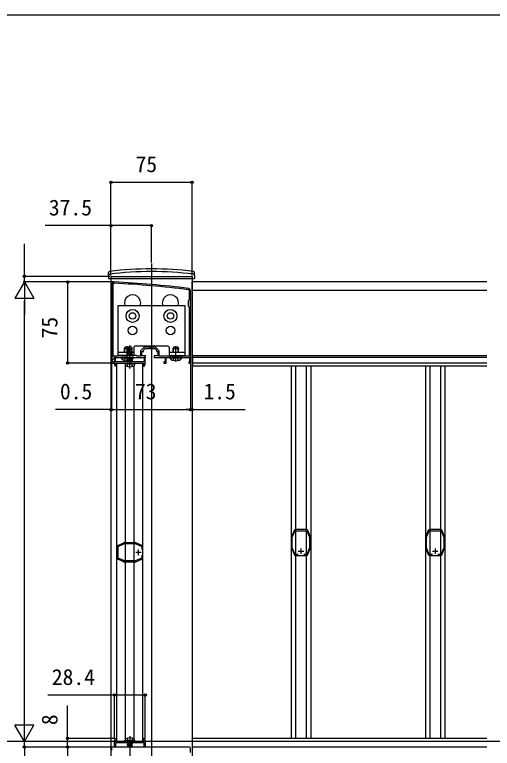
# Model space of a CAD drawing. Units: millimetres, scale not verified. Extents: x -875 to 875, y -1305 to 1298.
# Drawn here: x -98 to 343, y 567 to 1245 of the extents above; entities that cross this region are included whole.
import ezdxf
from ezdxf.enums import TextEntityAlignment as Align

# ---------------------------------------------------------------- set-up
doc = ezdxf.new("R2010")
doc.units = ezdxf.units.MM
doc.header["$LTSCALE"] = 8
for name, color, linetype in [('0-3_YKK_11', 7, 'Continuous'), ('0-4_YKK_11E', 7, 'Continuous'), ('0-5_YKK_12', 2, 'Continuous'), ('0-6_YKK_13', 4, 'Continuous'), ('0-7_YKK_D', 6, 'Continuous'), ('0-8_YKK_ZWAK', 7, 'Continuous')]:
    doc.layers.add(name, color=color, linetype=linetype)
doc.styles.add('ＭＳ ゴシック', font='')
doc.styles.get('ＭＳ ゴシック').set_extended_font_data('MS Gothic')

msp = doc.modelspace()

# ---------------------------------------------------------------- linework, layer by layer
at = {"layer": '0-3_YKK_11'}
for p, q in [((-7.3, 929.5), (-7.3, 996.3)), ((21.064, 937.561), (18.239, 934.736)), ((30.876, 938), (22.124, 938)), ((34.761, 934.736), (31.936, 937.561))]:
    msp.add_line(p, q, dxfattribs=at)
for points in [[(-8.5, 996.3), (-8.5, 928.8), (-9, 928.3), (-9, 923.3), (-6.5, 923.3), (-6.5, 924.3), (-8, 924.3), (-8, 927.3), (-6.5, 927.3), (-6.5, 928.3), (0.042, 928.3), (0.225, 928.42), (0.775, 928.42), (0.958, 928.3), (5.042, 928.3), (5.225, 928.42), (5.775, 928.42), (5.958, 928.3), (11.042, 928.3), (11.225, 928.42), (11.775, 928.42), (11.958, 928.3), (22.5, 928.3), (22.5, 929.8), (19, 929.8), (19, 933.8), (20.5, 933.8), (20.5, 935.3), (22, 936.8), (26.042, 936.8), (26.225, 936.92), (26.775, 936.92), (26.958, 936.8), (31, 936.8), (32.5, 935.3), (32.5, 933.8), (34, 933.8), (34, 929.8), (30.5, 929.8), (30.5, 928.3)], [(30.5, 928.3), (40.5, 928.3), (40.5, 924.3), (39.5, 924.3), (39.5, 923.3), (41.5, 923.3), (41.5, 928.3), (50.042, 928.3), (50.225, 928.42), (50.775, 928.42), (50.958, 928.3), (63, 928.3), (63, 924.592), (62.75, 924.296), (62.5, 924), (62.5, 923.3), (64, 923.3), (64, 990.3)], [(62.8, 990.3), (62.8, 981.6), (62, 980.8), (62, 975.8), (62.8, 975), (62.8, 929.5), (54.9, 929.5), (54.9, 930.3), (54, 930.3), (54, 929.5), (47, 929.5), (47, 930.3), (46.1, 930.3), (46.1, 929.5), (35.2, 929.5), (35.2, 933.676)], [(17.8, 933.676), (17.8, 929.5), (14.8, 929.5), (14, 930.3), (-2, 930.3), (-2.8, 929.5), (-7.3, 929.5)], [(22.2, 921.8), (22.2, 928.3), (21.2, 928.3), (21.2, 924.5), (16.52, 924.5), (16.26, 924.35), (15.74, 924.35), (15.48, 924.5), (8.52, 924.5), (8.26, 924.35), (8, 924.2), (7.74, 924.35), (7.48, 924.5), (0.52, 924.5), (0.26, 924.35), (-0.26, 924.35), (-0.52, 924.5), (-5.2, 924.5), (-5.2, 928.3), (-6.2, 928.3), (-6.2, 921.8)], [(-5, 923.3), (8, 923.3), (21, 923.3), (21, 921.8), (20.2, 921.8), (20.2, 920.8), (20.7, 920.3)], [(-4.7, 920.3), (-4.2, 920.8), (-4.2, 921.8), (-5, 921.8), (-5, 923.3)], [(22.2, 574.8), (22.2, 568.3), (21.2, 568.3), (21.2, 572.1), (16.52, 572.1), (16.26, 572.25), (15.74, 572.25), (15.48, 572.1), (8.52, 572.1), (8.26, 572.25), (8, 572.4), (7.74, 572.25), (7.48, 572.1), (0.52, 572.1), (0.26, 572.25), (-0.26, 572.25), (-0.52, 572.1), (-5.2, 572.1), (-5.2, 568.3), (-6.2, 568.3), (-6.2, 574.8)], [(-5, 573.3), (8, 573.3), (21, 573.3), (21, 574.8), (20.2, 574.8), (20.2, 575.8), (20.7, 576.3)], [(-4.7, 576.3), (-4.2, 575.8), (-4.2, 574.8), (-5, 574.8), (-5, 573.3)], [(63, 568.3), (29.458, 568.3), (29.275, 568.18), (28.725, 568.18), (28.542, 568.3), (8.458, 568.3), (8.275, 568.18), (7.725, 568.18), (7.542, 568.3), (-0.542, 568.3), (-0.725, 568.18), (-1.275, 568.18), (-1.458, 568.3), (-9, 568.3), (-9, 565.3), (-8.7, 565)], [(64, 563.3), (64, 567.3)]]:
    msp.add_lwpolyline(points, dxfattribs=at)
for centre, radius, start, end in [((-6.5, 996.3), 2, 86.9684, 180.00001), ((-6.5, 996.3), 0.8, 86.96839, 180.00001), ((-59.281, -0.299), 998.796, 83.01993, 86.96841), ((-59.281, -0.299), 999.996, 83.01993, 86.96841), ((62, 990.3), 0.8, 0.00001, 83.01993), ((62, 990.3), 2, 0.00001, 83.01993), ((22.124, 936.5), 1.5, 90.00002, 135.00001), ((30.876, 936.5), 1.5, 44.99999, 89.99998), ((19.3, 933.676), 1.5, 134.99999, 179.99998), ((33.7, 933.676), 1.5, 0.00002, 45.00001), ((-4.7, 921.8), 1.5, 180.00001, 269.99999), ((20.7, 921.8), 1.5, 270.00001, 359.99999), ((-4.7, 574.8), 1.5, 90.00001, 179.99999), ((20.7, 574.8), 1.5, 0.00001, 89.99999), ((63, 567.3), 1, 0.00001, 89.99999)]:
    msp.add_arc(centre, radius, start, end, dxfattribs=at)
at = {"layer": '0-4_YKK_11E'}
for p, q in [((13.507, 748.3), (18.507, 748.3)), ((16.007, 745.8), (16.007, 750.8)), ((163.65, 749.4), (168.65, 749.4)), ((166.15, 751.9), (166.15, 746.9)), ((287.65, 749.4), (292.65, 749.4)), ((290.15, 751.9), (290.15, 746.9))]:
    msp.add_line(p, q, dxfattribs=at)
for points in [[(159.763, 768.617), (159.747, 768.462), (159.741, 768.325), (157.662, 763.381), (157.565, 763.279), (157.467, 763.176), (157.267, 762.699)], [(163.56, 746.4), (160.748, 746.4), (158.15, 752.582), (158.15, 762.218), (160.706, 768.3), (171.594, 768.3), (174.15, 762.219), (174.15, 752.582), (171.552, 746.4), (168.74, 746.4)], [(171.093, 769.3), (161.207, 769.3), (161.079, 769.347), (160.93, 769.392)], [(171.37, 769.392), (171.222, 769.347), (171.093, 769.3)], [(175.033, 762.699), (174.833, 763.176), (174.735, 763.279), (174.638, 763.381), (172.559, 768.325), (172.553, 768.462), (172.538, 768.617)], [(283.763, 768.617), (283.747, 768.462), (283.741, 768.325), (281.662, 763.381), (281.565, 763.279), (281.467, 763.176), (281.267, 762.699)], [(287.56, 746.4), (284.748, 746.4), (282.15, 752.582), (282.15, 762.218), (284.706, 768.3), (295.594, 768.3), (298.15, 762.219), (298.15, 752.582), (295.552, 746.4), (292.74, 746.4)], [(295.093, 769.3), (285.207, 769.3), (285.079, 769.347), (284.93, 769.392)], [(295.37, 769.392), (295.222, 769.347), (295.093, 769.3)], [(299.033, 762.699), (298.833, 763.176), (298.735, 763.279), (298.638, 763.381), (296.559, 768.325), (296.553, 768.462), (296.538, 768.617)], [(157.15, 762.118), (157.15, 761.6), (157.2, 761.468), (157.25, 761.335), (157.25, 753.465), (157.2, 753.332), (157.15, 753.2), (157.15, 752.682)], [(175.15, 752.682), (175.15, 753.2), (175.1, 753.332), (175.05, 753.465), (175.05, 761.335), (175.1, 761.468), (175.15, 761.6), (175.15, 762.118)], [(281.15, 762.118), (281.15, 761.6), (281.2, 761.468), (281.25, 761.335), (281.25, 753.465), (281.2, 753.332), (281.15, 753.2), (281.15, 752.682)], [(299.15, 752.682), (299.15, 753.2), (299.1, 753.332), (299.05, 753.465), (299.05, 761.335), (299.1, 761.468), (299.15, 761.6), (299.15, 762.118)], [(-3.986, 753.52), (-3.94, 753.371), (-3.894, 753.243)], [(-3.894, 753.243), (-3.894, 743.357), (-3.94, 743.229), (-3.986, 743.08)], [(2.707, 757.183), (2.23, 756.983), (2.128, 756.885), (2.025, 756.788), (-2.918, 754.709), (-3.055, 754.703), (-3.211, 754.687)], [(19.006, 745.71), (19.007, 742.898), (12.824, 740.3), (3.188, 740.3), (-2.894, 742.856), (-2.894, 753.744), (3.188, 756.3), (12.825, 756.3), (19.006, 753.702), (19.006, 750.89)], [(12.724, 757.3), (12.206, 757.3), (12.074, 757.25), (11.942, 757.2), (4.071, 757.2), (3.939, 757.25), (3.806, 757.3), (3.288, 757.3)], [(19.223, 754.688), (19.068, 754.703), (18.931, 754.709), (13.988, 756.788), (13.885, 756.885), (13.782, 756.983), (13.305, 757.183)], [(19.999, 743.08), (19.953, 743.229), (19.906, 743.357), (19.906, 753.243), (19.953, 753.371), (19.999, 753.52)], [(157.267, 752.101), (157.467, 751.624), (157.565, 751.521), (157.662, 751.419), (159.741, 746.475), (159.747, 746.338), (159.762, 746.183)], [(172.538, 746.183), (172.553, 746.338), (172.559, 746.475), (174.638, 751.419), (174.735, 751.521), (174.833, 751.624), (175.033, 752.101)], [(281.267, 752.101), (281.467, 751.624), (281.565, 751.521), (281.662, 751.419), (283.741, 746.475), (283.747, 746.338), (283.762, 746.183)], [(296.538, 746.183), (296.553, 746.338), (296.559, 746.475), (298.638, 751.419), (298.735, 751.521), (298.833, 751.624), (299.033, 752.101)], [(-3.211, 741.912), (-3.055, 741.897), (-2.918, 741.891), (2.025, 739.812), (2.128, 739.715), (2.23, 739.617), (2.707, 739.417)], [(3.288, 739.3), (3.806, 739.3), (3.939, 739.35), (4.071, 739.4), (11.942, 739.4), (12.074, 739.35), (12.206, 739.3), (12.724, 739.3)], [(13.305, 739.417), (13.782, 739.617), (13.885, 739.715), (13.987, 739.812), (18.931, 741.891), (19.068, 741.897), (19.223, 741.912)], [(160.93, 745.407), (161.079, 745.453), (161.207, 745.5), (171.093, 745.5), (171.221, 745.453), (171.37, 745.407)], [(284.93, 745.407), (285.079, 745.453), (285.207, 745.5), (295.093, 745.5), (295.221, 745.453), (295.37, 745.407)]]:
    msp.add_lwpolyline(points, dxfattribs=at)
for centre, start, end in [((161.08, 767.9), 95.73921, 151.44435), ((171.22, 767.9), 28.55562, 84.26075), ((285.08, 767.9), 95.73921, 151.44435), ((295.22, 767.9), 28.55562, 84.26075), ((158.65, 762.118), 157.21229, 180.00002), ((173.65, 762.118), 359.99994, 22.78745), ((282.65, 762.118), 157.21229, 180.00002), ((297.65, 762.118), 359.99994, 22.78745), ((-2.494, 753.37), 118.55562, 174.26075), ((3.288, 755.8), 89.99994, 112.78745), ((12.724, 755.8), 67.21227, 90), ((18.506, 753.37), 5.73917, 61.44408), ((158.65, 752.682), 179.99992, 202.78766), ((161.08, 746.9), 208.55653, 264.26086), ((171.22, 746.9), 275.73917, 331.44408), ((173.65, 752.682), 337.21227, 0), ((282.65, 752.682), 179.99992, 202.78766), ((285.08, 746.9), 208.55653, 264.26086), ((295.22, 746.9), 275.73917, 331.44408), ((297.65, 752.682), 337.21227, 0), ((-2.494, 743.23), 185.73921, 241.44435), ((3.288, 740.8), 247.21229, 270.00002), ((12.724, 740.8), 269.99992, 292.78766), ((18.506, 743.23), 298.55653, 354.26086)]:
    msp.add_arc(centre, 1.5, start, end, dxfattribs=at)
at = {"layer": '0-5_YKK_12'}
for p, q in [((28, 1015.3), (28, 64.3)), ((-9.5, 1003.3), (-9.5, 1001.3)), ((-9.5, 1003.3), (65.5, 1003.3)), ((-9.5, 1001.3), (-9.5, 273.3)), ((65.5, 1003.3), (65.5, 1001.3)), ((65.5, 1001.3), (65.5, 559.8)), ((65.5, 923.3), (65.5, 998.3)), ((338, 998.3), (65.5, 998.3)), ((338, 990.3), (65.5, 990.3)), ((338, 929.8), (65.5, 929.8)), ((-4, 573.3), (-4, 923.3)), ((-4, 923.3), (20, 923.3)), ((20, 573.3), (20, 923.3)), ((338, 928.3), (65.5, 928.3)), ((338, 923.3), (65.5, 923.3)), ((338, 928.3), (66, 928.3)), ((3.965, 575.667), (3.965, 920.933)), ((11.835, 575.8), (11.835, 920.8)), ((338, 920.3), (66, 920.3)), ((157.15, 920.3), (157.15, 576.3)), ((161.207, 920.3), (161.207, 576.3)), ((171.093, 920.3), (171.093, 576.3)), ((175.15, 920.3), (175.15, 576.3)), ((281.15, 920.3), (281.15, 576.3)), ((285.207, 920.3), (285.207, 576.3)), ((295.093, 920.3), (295.093, 576.3)), ((299.15, 920.3), (299.15, 576.3)), ((628, 573.3), (-223.961, 573.3)), ((-4, 573.3), (20, 573.3)), ((66, 568.3), (66, 576.3)), ((338, 576.3), (66, 576.3)), ((65.5, 568.3), (65.5, 559.8)), ((338, 568.3), (65.5, 568.3)), ((338, 568.3), (66, 568.3))]:
    msp.add_line(p, q, dxfattribs=at)
msp.add_lwpolyline([(66, 928.3), (66, 923.3), (66, 920.3)], dxfattribs=at)
for centre in [(10.5, 978.8), (45.5, 978.8)]:
    msp.add_arc(centre, 7.5, 340.52879, 199.47121, dxfattribs=at)
at = {"layer": '0-6_YKK_13'}
for p, q in [((-11.7, 1004.3), (-11.653, 1006.967)), ((-11.7, 1004.3), (-11.648, 1001.3)), ((67.7, 1004.3), (67.648, 1001.3)), ((67.7, 1004.3), (67.653, 1006.967)), ((-11.648, 1001.3), (67.648, 1001.3)), ((3, 936.6), (3.8, 938.3)), ((3, 933.2), (3, 936.6)), ((3, 936.6), (5.999, 936.6)), ((3.433, 933.2), (3.433, 937.52)), ((3.8, 938.3), (7.2, 938.3)), ((5.5, 924.8), (5.5, 938.8)), ((5.999, 937.371), (7.823, 938.602)), ((5.999, 933.518), (5.999, 937.371)), ((5.999, 937.371), (6.352, 937.183)), ((6.419, 931.999), (7.823, 938.176)), ((6.929, 932.12), (8, 936.829)), ((7.2, 938.3), (7.242, 938.21)), ((8.177, 938.602), (7.823, 938.602)), ((7.823, 938.176), (7.823, 938.602)), ((8, 918.356), (8, 939.429)), ((8, 936.829), (8, 938.602)), ((8, 936.829), (8.177, 938.602)), ((10.001, 937.371), (8.177, 938.602)), ((8.824, 936.365), (10.001, 937.371)), ((10.001, 933.928), (10.001, 937.371)), ((11.75, 937.8), (11.75, 930.3)), ((43.25, 938.8), (12.75, 938.8)), ((48, 936.6), (48.8, 938.3)), ((48, 933.2), (48, 936.6)), ((48, 936.6), (53, 936.6)), ((48.433, 933.2), (48.433, 937.52)), ((48.8, 938.3), (52.2, 938.3)), ((50.5, 924.8), (50.5, 938.8)), ((52.2, 938.3), (53, 936.6)), ((52.567, 933.2), (52.567, 937.52)), ((53, 933.2), (53, 936.6)), ((-3, 933.2), (5.646, 933.2)), ((5.528, 931.598), (10.472, 932.422)), ((10.472, 932.304), (5.528, 931.48)), ((5.528, 931.48), (5.528, 931.598)), ((5.528, 931.48), (6.176, 931.107)), ((5.646, 933.314), (6.352, 933.451)), ((5.646, 933.06), (5.646, 933.314)), ((5.646, 933.06), (6.352, 933.177)), ((5.646, 933.06), (6.176, 932.755)), ((5.999, 934.011), (6.352, 934.011)), ((6.176, 932.755), (6.356, 932.795)), ((6.176, 931.972), (6.176, 932.755)), ((6.176, 931.107), (9.824, 931.931)), ((6.176, 930.324), (6.176, 931.107)), ((6.935, 932.143), (9.824, 932.796)), ((7.122, 932.968), (9.824, 933.579)), ((7.202, 933.317), (10.236, 933.816)), ((7.273, 933.63), (9.234, 934.011)), ((7.359, 934.011), (10.001, 934.011)), ((7.626, 930.3), (10.472, 930.774)), ((10.472, 930.657), (8.333, 930.3)), ((10.236, 933.816), (9.824, 933.579)), ((9.824, 932.796), (9.824, 933.579)), ((9.824, 933.2), (11.75, 933.2)), ((10.472, 932.422), (9.824, 932.796)), ((10.472, 932.304), (9.824, 931.931)), ((9.824, 931.148), (9.824, 931.931)), ((10.472, 930.774), (9.824, 931.148)), ((10.472, 930.657), (9.824, 930.283)), ((10.001, 933.928), (10.236, 933.816)), ((10.472, 932.304), (10.472, 932.422)), ((10.472, 930.657), (10.472, 930.774)), ((44.25, 933.2), (59, 933.2)), ((48, 929.5), (48, 930.3)), ((48.433, 929.5), (48.433, 930.3)), ((52.567, 929.5), (52.567, 930.3)), ((53, 929.5), (53, 930.3)), ((5.528, 928.3), (-0.4, 928.3)), ((-0.4, 928.052), (-0.4, 928.3)), ((-0.4, 928.052), (5.758, 928.052)), ((3, 925.717), (4.355, 928.435)), ((3.396, 922.711), (3.499, 923.3)), ((3.396, 922.711), (3.598, 921.564)), ((3.396, 922.711), (12.604, 922.711)), ((3.499, 923.3), (12.501, 923.3)), ((5.5, 929.044), (4.355, 928.435)), ((5.528, 928.302), (5.766, 928.44)), ((5.528, 928.302), (5.824, 928.352)), ((5.528, 928.185), (5.528, 928.302)), ((6.22, 928.3), (5.528, 928.185)), ((5.528, 928.185), (6.176, 927.811)), ((5.528, 926.655), (10.472, 927.479)), ((10.472, 927.361), (5.528, 926.537)), ((5.528, 926.537), (5.528, 926.655)), ((5.528, 926.537), (6.176, 926.163)), ((5.528, 925.007), (10.472, 925.831)), ((10.472, 925.713), (5.528, 924.889)), ((5.528, 925.007), (6.176, 925.38)), ((5.528, 924.889), (5.528, 925.007)), ((5.528, 924.889), (6.176, 924.515)), ((6.176, 927.811), (8.341, 928.3)), ((6.176, 927.028), (6.176, 927.811)), ((6.176, 926.163), (9.824, 926.987)), ((6.176, 925.38), (9.824, 926.204)), ((6.176, 925.38), (6.176, 926.163)), ((6.176, 924.515), (9.824, 925.339)), ((6.176, 924.5), (6.176, 924.515)), ((9.824, 924.557), (9.637, 924.5)), ((9.824, 927.852), (9.824, 928.3)), ((11.4, 928.3), (9.824, 928.3)), ((9.824, 928.052), (11.4, 928.052)), ((10.472, 927.479), (9.824, 927.852)), ((10.472, 927.361), (9.824, 926.987)), ((9.824, 926.204), (9.824, 926.987)), ((10.472, 925.831), (9.824, 926.204)), ((10.472, 925.713), (9.824, 925.339)), ((9.824, 924.557), (9.824, 925.339)), ((9.922, 924.5), (9.824, 924.557)), ((10.472, 927.361), (10.472, 927.479)), ((10.472, 925.713), (10.472, 925.831)), ((11.4, 928.052), (11.4, 928.3)), ((12.604, 922.711), (12.402, 921.564)), ((12.604, 922.711), (12.501, 923.3)), ((56.4, 928.3), (44.6, 928.3)), ((44.6, 928.052), (44.6, 928.3)), ((44.6, 928.052), (56.4, 928.052)), ((48, 925.717), (49.355, 928.435)), ((50.5, 929.044), (49.355, 928.435)), ((50.5, 929.044), (51.645, 928.435)), ((53, 925.717), (51.645, 928.435)), ((56.4, 928.052), (56.4, 928.3)), ((8, 578.244), (8, 557.171)), ((3.396, 573.889), (3.598, 575.036)), ((12.604, 573.889), (3.396, 573.889)), ((3.396, 573.889), (3.499, 573.3)), ((12.501, 573.3), (3.499, 573.3)), ((5.528, 570.887), (10.472, 571.711)), ((10.472, 571.593), (5.528, 570.769)), ((5.528, 570.887), (6.176, 571.261)), ((5.528, 570.887), (5.528, 570.769)), ((5.528, 570.769), (6.176, 570.396)), ((5.528, 569.239), (10.472, 570.063)), ((10.472, 569.945), (5.528, 569.121)), ((6.078, 572.1), (6.176, 572.043)), ((6.176, 572.043), (6.363, 572.1)), ((9.824, 572.085), (6.176, 571.261)), ((6.176, 572.043), (6.176, 571.261)), ((9.824, 571.22), (6.176, 570.396)), ((9.824, 570.437), (6.176, 569.613)), ((6.176, 570.396), (6.176, 569.613)), ((9.824, 572.1), (9.824, 572.085)), ((10.472, 571.711), (9.824, 572.085)), ((10.472, 571.593), (9.824, 571.22)), ((9.824, 571.22), (9.824, 570.437)), ((10.472, 570.063), (9.824, 570.437)), ((10.472, 571.711), (10.472, 571.593)), ((10.472, 570.063), (10.472, 569.945)), ((12.604, 573.889), (12.402, 575.036)), ((12.604, 573.889), (12.501, 573.3)), ((5.528, 569.239), (6.176, 569.613)), ((5.528, 569.239), (5.528, 569.121)), ((5.528, 569.121), (6.176, 568.748)), ((6.176, 568.748), (6.176, 568.3)), ((9.824, 568.789), (7.608, 568.289)), ((7.983, 568), (8.113, 568.022)), ((9.78, 568.3), (10.472, 568.415)), ((9.824, 569.572), (9.824, 568.789)), ((10.472, 568.415), (9.824, 568.789)), ((10.472, 568.415), (10.472, 568.298))]:
    msp.add_line(p, q, dxfattribs=at)
for points in [[(59, 930.3), (59, 976.3), (-3, 976.3), (-3, 930.3), (11.75, 930.3)], [(6.352, 932.185), (6.352, 937.183), (7.823, 938.176)], [(8, 936.955), (8.824, 936.365), (9.059, 934.011)], [(44.25, 937.8), (44.25, 930.3), (59, 930.3)], [(5.528, 931.598), (6.176, 931.972), (6.401, 932.023)], [(5.646, 933.314), (6.176, 933.62), (6.352, 933.66)], [(6.134, 930.3), (6.176, 930.324), (9.824, 931.148)], [(5.293, 920.264), (6.652, 922.991), (8, 923.707)], [(5.528, 926.655), (6.176, 927.028), (9.824, 927.852)], [(10.707, 920.264), (9.348, 922.991), (8, 923.707)], [(5.293, 576.336), (6.652, 573.609), (8, 572.893)], [(10.472, 569.945), (9.824, 569.572), (6.176, 568.748)], [(10.707, 576.336), (9.348, 573.609), (8, 572.893)]]:
    msp.add_lwpolyline(points, dxfattribs=at)
for centre, radius in [((10.5, 966.8), 6), ((45.5, 966.8), 6), ((10.5, 966.8), 3), ((45.5, 966.8), 3), ((10.5, 953.3), 4), ((45.5, 953.3), 4)]:
    msp.add_circle(centre, radius, dxfattribs=at)
for centre, radius, start, end in [((-10.697, 1004.453), 1, 97.02227, 179), ((-10.654, 1006.949), 1, 96.9597, 179), ((28, 690.3), 317.528, 82.97773, 97.02227), ((28, 690.3), 320, 83.0403, 96.9597), ((66.654, 1006.949), 1, 1, 83.0403), ((66.697, 1004.453), 1, 1, 82.97773), ((12.75, 937.8), 1, 90, 180), ((43.25, 937.8), 1, 0, 90), ((6.644, 932.185), 0.292, 180, 347.19096), ((5.5, 933), 7.7, 219.98312, 274.26907), ((5.5, 933), 7.7, 304.16749, 320.01688), ((50.5, 933), 7.7, 219.98312, 320.01688), ((4.641, 921.748), 1.059, 190, 239.36409), ((8, 927.42), 7.651, 239.36409, 300.63591), ((11.359, 921.748), 1.059, 300.63591, 350), ((8, 569.18), 7.651, 59.36409, 120.63591), ((4.641, 574.852), 1.059, 120.63591, 170), ((5.94, 573.065), 0.235, 89.55343, 90), ((10.06, 573.065), 0.235, 90, 90.37554), ((11.359, 574.852), 1.059, 10, 59.36409)]:
    msp.add_arc(centre, radius, start, end, dxfattribs=at)
at = {"layer": '0-7_YKK_D'}
for p, q in [((-9.5, 1004.3), (-9.5, 1091.3)), ((65.5, 1090.3), (-9.5, 1090.3)), ((65.5, 1004.3), (65.5, 1091.3)), ((-9.5, 1004.3), (-9.5, 1051.3)), ((28, 1016.3), (28, 1051.3)), ((-89.5, 1003.3), (-89.5, 1033.491)), ((-89.5, 998.3), (-98.25, 983.145)), ((-10.5, 1003.3), (-90.5, 1003.3)), ((-7.5, 998.3), (-90.5, 998.3)), ((-7.5, 998.3), (-90.5, 998.3)), ((-89.5, 998.3), (-89.5, 1003.3)), ((-89.5, 998.3), (-89.5, 994)), ((-89.5, 998.3), (-80.75, 983.145)), ((-89.5, 998.3), (-89.5, 967.989)), ((-7.5, 998.3), (-50.5, 998.3)), ((-49.5, 998.3), (-49.5, 923.3)), ((-98.25, 983.145), (-80.75, 983.145)), ((-89.5, 590.8), (-89.5, 980.8)), ((-9.7, 923.3), (-50.5, 923.3)), ((-9, 922.6), (-9, 879.306)), ((64, 922.6), (64, 879.306)), ((-9.5, 913.3), (-9.5, 879.306)), ((-9, 913.3), (-9, 879.306)), ((64, 913.3), (64, 879.306)), ((65.5, 913.3), (65.5, 879.306)), ((-9.5, 880.306), (-60.6, 880.306)), ((-9, 880.306), (-9.5, 880.306)), ((-9, 880.306), (64, 880.306)), ((-9, 880.306), (-4.7, 880.306)), ((64, 880.306), (59.7, 880.306)), ((64, 880.306), (65.5, 880.306)), ((65.5, 880.306), (114.555, 880.306)), ((-6.2, 575.8), (-6.2, 617.3)), ((22.2, 575.8), (22.2, 617.3)), ((-89.5, 573.3), (-89.5, 603.611)), ((-49.5, 576.3), (-49.5, 606.718)), ((-89.5, 573.3), (-98.25, 588.455)), ((-80.75, 588.455), (-98.25, 588.455)), ((-89.5, 573.3), (-80.75, 588.455)), ((-89.5, 573.3), (-89.5, 577.6)), ((-89.5, 568.3), (-89.5, 573.3)), ((-5.7, 576.3), (-50.5, 576.3)), ((-49.5, 568.3), (-49.5, 576.3)), ((-9.7, 568.3), (-90.5, 568.3)), ((-19.5, 568.3), (-90.5, 568.3)), ((-89.5, 568.3), (-89.5, 423.3)), ((-89.5, 568.3), (-89.5, 564)), ((-9.7, 568.3), (-50.5, 568.3)), ((-9.7, 568.3), (-50.5, 568.3)), ((-49.5, 568.3), (-49.5, 564))]:
    msp.add_line(p, q, dxfattribs=at)
for points in [[(28, 1050.3), (-9.5, 1050.3), (-70.391, 1050.3)], [(22.2, 616.3), (-6.2, 616.3), (-67.659, 616.3)], [(-49.5, 568.3), (-49.5, 553.3), (-49.5, 364.75)]]:
    msp.add_lwpolyline(points, dxfattribs=at)
for centre in [(-9.5, 1090.3), (65.5, 1090.3), (-9.5, 1050.3), (28, 1050.3), (-89.5, 1003.3), (-49.5, 998.3), (-49.5, 923.3), (-9.5, 880.306), (-9, 880.306), (-9, 880.306), (64, 880.306), (64, 880.306), (65.5, 880.306), (-6.2, 616.3), (22.2, 616.3), (-49.5, 576.3), (-89.5, 568.3), (-89.5, 568.3), (-49.5, 568.3), (-49.5, 568.3)]:
    msp.add_circle(centre, 1.075, dxfattribs=at)
at = {"layer": '0-8_YKK_ZWAK'}
msp.add_line((-875, 1245.3), (875, 1245.3), dxfattribs=at)

# ---------------------------------------------------------------- texts
at = {"layer": '0-7_YKK_D', "style": 'ＭＳ ゴシック'}
for s, p in [('75', (13.227, 1095.3)), ('37.5', (-66.868, 1055.3)), ('0.5', (-56.623, 885.306)), ('73', (12.727, 885.306)), ('1.5', (76.032, 885.306)), ('28.4', (-64.136, 621.3))]:
    msp.add_text(s, height=14.66, dxfattribs=at).set_placement(p, align=Align.BOTTOM_LEFT)
for s, p in [('75', (-54.5, 946.027)), ('8', (-54.5, 588.536))]:
    msp.add_text(s, height=14.66, rotation=90, dxfattribs=at).set_placement(p, align=Align.BOTTOM_LEFT)

doc.saveas('drawing.dxf')
